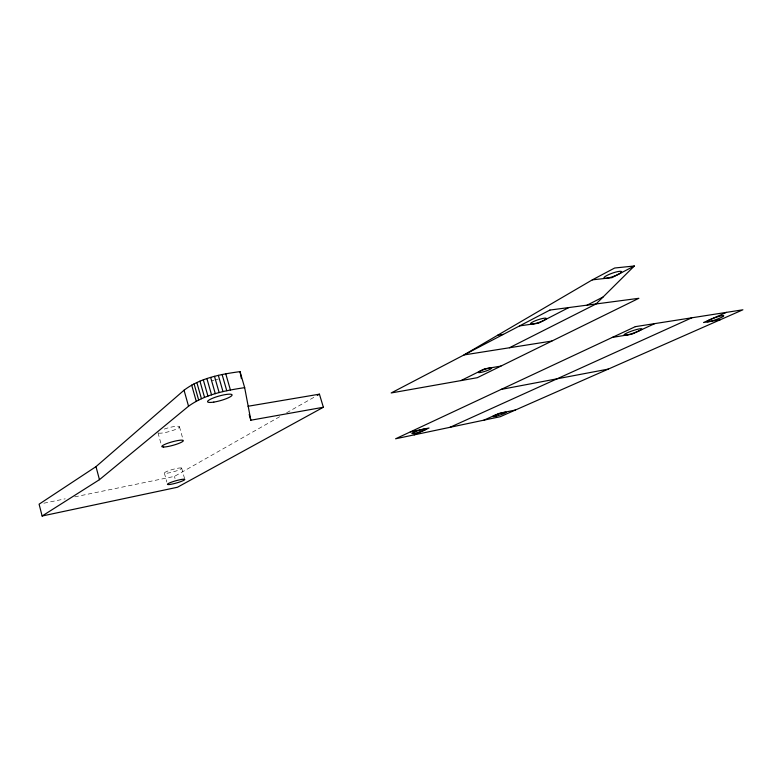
<?xml version="1.0" encoding="UTF-8"?>
<svg xmlns="http://www.w3.org/2000/svg" width="782" height="782" viewBox="0 0 782 782"><rect width="100%" height="100%" fill="white"/><g stroke="black" fill="none" stroke-linecap="round" stroke-linejoin="round"><path stroke-width="0.59" stroke-dasharray="3.91 2.93" d="M74.71 496.873L174.435 476.394L280.269 416.386M286.623 412.788L315.195 396.582M43.851 503.207L65.219 498.818M158.57 433.072L159.831 433.199A11.144 1.916 -15.4 0 0 174.513 429.846A11.144 1.916 -15.4 0 0 177.964 426.229A11.144 1.916 -15.4 0 0 163.497 429.357M179.459 426.737L182.998 439.425M181.668 468.183L184.474 478.291M174.435 476.394L175.041 478.564M157.984 432.72L161.18 444.303M164.376 473.11L166.849 482.123M211.756 380.844A12.717 2.561 -15.6 0 1 213.877 380.189M214.952 379.886A12.717 2.561 -15.6 0 1 218.168 379.094M181.248 467.968L180.261 467.929A8.993 1.251 -15.7 0 0 165.647 471.986A8.993 1.251 -15.7 0 0 171.991 472.201A8.993 1.251 -15.7 0 0 181.248 467.968"/><path stroke-width="1.17" d="M551.867 341.06L463.99 354.94L592.336 279.848L614.681 268.011L634.329 265.988L596.079 303.954L509.453 347.755M323.367 407.256L177.436 487.254L42.12 516.012L39.1 504.185L96 466.639L184.044 390.218C200.075 378.097 220.563 374.236 240.015 371.626L244.668 387.647L250.836 420.217L323.367 407.256L319.427 394.177L248.041 406.259M42.12 516.012L99.451 479.679L188.54 406.22C204.835 394.47 225.206 390.511 244.668 387.647M317.306 395.379L319.427 394.177M634.329 265.988L611.964 277.659L592.336 279.848M568.807 307.561L538.407 323.23L519.6 325.899M587.126 305.146L603.039 297.043M460.96 380.599L484.498 368.899L500.949 366.084M414.196 434.87L429.054 427.998L410.335 431.899M654.769 323.601L631.807 334.227L612.345 337.404M449.963 427.324L691.777 317.805M483.882 420.159L499.053 413.424L515.426 410.012M726.41 312.37L703.536 322.536L720.085 319.838M501.135 389.416L608.288 369.094M497.675 335.224L503.315 334.403M249.184 414.489L250.836 420.217M225.744 373.767L230.397 389.944M222.098 374.49L226.751 390.697M218.325 375.35L222.978 391.577M214.493 376.338L219.136 392.584M210.661 377.442L215.304 393.688M206.917 378.625L211.551 394.881M203.32 379.876L207.944 396.122M199.948 381.176L204.552 397.412M196.839 382.496L201.433 398.712M194.073 383.806L198.648 399.993M191.678 385.086L196.243 401.244M184.044 390.218L188.54 406.22M96 466.639L99.451 479.679M240.015 371.626L241.384 378.596M549.922 310.063L391.186 392.955L477.313 377.696L638.884 298.294L549.922 310.063M635.307 326.661L395.584 438.79L500.206 416.718L742.9 309.789L635.307 326.661M490.607 367.902L489.473 368.048A7.018 1.026 -18 0 0 479.034 371.665A7.018 1.026 -18 0 0 483.53 371.782A7.018 1.026 -18 0 0 491.643 368.107L490.607 367.902M532.825 324.022L530.47 323.748A8.348 1.417 -18.7 0 1 540.382 319.036A8.348 1.417 -18.7 0 1 545.279 319.613A8.348 1.417 -18.7 0 1 532.825 324.022M184.376 479.219L183.389 479.21A9.013 1.163 -15.8 0 0 168.756 483.296A9.013 1.163 -15.8 0 0 175.08 483.374A9.013 1.163 -15.8 0 0 184.376 479.219M163.653 447.03L162.392 446.942A11.173 1.789 -15.5 0 1 173.653 441.449A11.173 1.789 -15.5 0 1 181.815 442.045A11.173 1.789 -15.5 0 1 163.653 447.03M607.8 278.04A9.384 1.72 -19.6 0 0 621.602 271.921A9.384 1.72 -19.6 0 0 608.904 274.511A9.384 1.72 -19.6 0 0 607.8 278.04M213.809 402.104A12.747 2.395 -15.7 0 0 232.098 394.939A12.747 2.395 -15.7 0 0 213.525 397.882A12.747 2.395 -15.7 0 0 213.809 402.104M627.682 334.833A9.472 1.271 -19 0 0 641.768 329.114A9.472 1.271 -19 0 0 629.07 332.057A9.472 1.271 -19 0 0 627.682 334.833M710.007 321.422A8.934 1.075 -19.3 0 0 723.663 316.016A8.934 1.075 -19.3 0 0 712.334 318.675A8.934 1.075 -19.3 0 0 710.007 321.422M496.218 416.132A7.067 0.753 -17.8 0 0 506.14 412.261A7.067 0.753 -17.8 0 0 495.866 414.88A7.067 0.753 -17.8 0 0 496.218 416.132M414.48 433.326A7.488 0.85 -17.4 0 0 426.053 429.201A7.488 0.85 -17.4 0 0 416.444 431.195A7.488 0.85 -17.4 0 0 414.48 433.326"/></g></svg>
